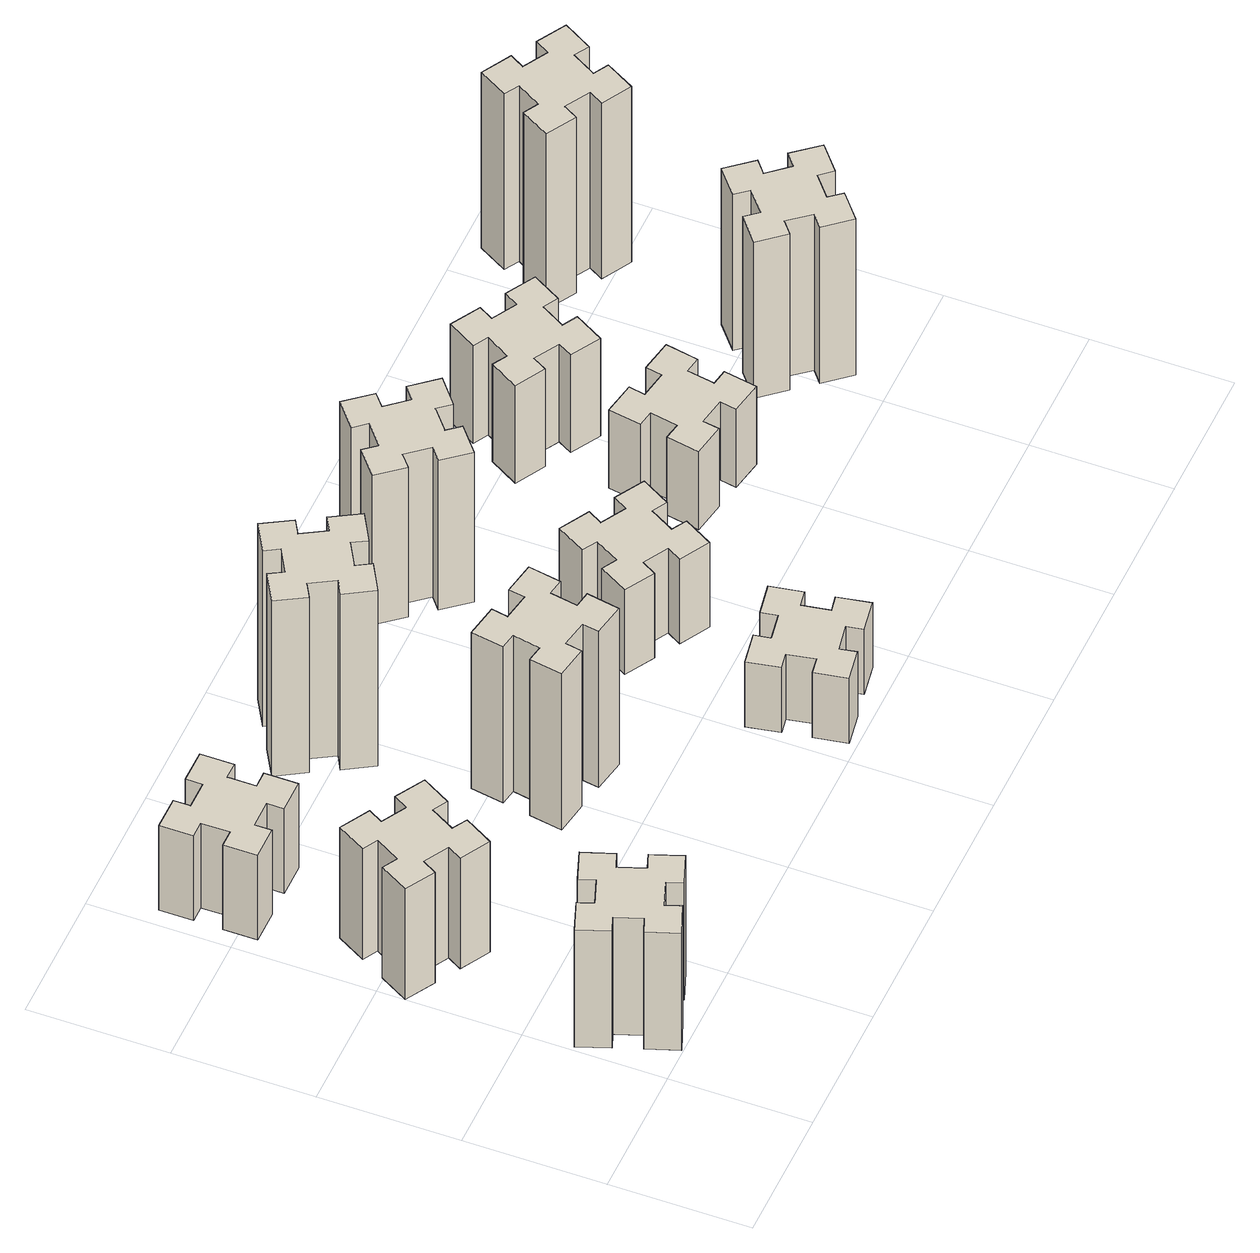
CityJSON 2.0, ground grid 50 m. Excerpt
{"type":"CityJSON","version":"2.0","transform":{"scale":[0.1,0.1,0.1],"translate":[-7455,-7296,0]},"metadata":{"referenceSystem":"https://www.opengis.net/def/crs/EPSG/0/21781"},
"CityObjects":{
"building1":{"type":"Building","attributes":{"class":"1000","function":"1000","usage":"1000","yearOfConstruction":2016,"roofType":"1000","measuredHeight":54,"storeysAboveGround":30,"storeysBelowGround":0},"geometry":[{"type":"Solid","lod":"1","boundaries":[[[[0,1,2,3,4,5,6,7,8,9,10,11,12,13,14,15,16,17,18,19]],[[17,16,20,21]],[[16,15,22,20]],[[15,14,23,22]],[[14,13,24,23]],[[13,12,25,24]],[[12,11,26,25]],[[11,10,27,26]],[[10,9,28,27]],[[9,8,29,28]],[[8,7,30,29]],[[7,6,31,30]],[[6,5,32,31]],[[5,4,33,32]],[[4,3,34,33]],[[3,2,35,34]],[[2,1,36,35]],[[1,0,37,36]],[[0,19,38,37]],[[19,18,39,38]],[[18,17,21,39]],[[24,25,26,27,28,29,30,31,32,33,34,35,36,37,38,39,21,20,22,23]]]]}]},
"building2":{"type":"Building","attributes":{"class":"1000","function":"1000","usage":"1000","yearOfConstruction":2016,"roofType":"1000","measuredHeight":51,"storeysAboveGround":30,"storeysBelowGround":0},"geometry":[{"type":"Solid","lod":"1","boundaries":[[[[40,41,42,43,44,45,46,47,48,49,50,51,52,53,54,55,56,57,58,59]],[[57,56,60,61]],[[56,55,62,60]],[[55,54,63,62]],[[54,53,64,63]],[[53,52,65,64]],[[52,51,66,65]],[[51,50,67,66]],[[50,49,68,67]],[[49,48,69,68]],[[48,47,70,69]],[[47,46,71,70]],[[46,45,72,71]],[[45,44,73,72]],[[44,43,74,73]],[[43,42,75,74]],[[42,41,76,75]],[[41,40,77,76]],[[40,59,78,77]],[[59,58,79,78]],[[58,57,61,79]],[[64,65,66,67,68,69,70,71,72,73,74,75,76,77,78,79,61,60,62,63]]]]}]},
"building3":{"type":"Building","attributes":{"class":"1000","function":"1000","usage":"1000","yearOfConstruction":2016,"roofType":"1000","measuredHeight":39,"storeysAboveGround":30,"storeysBelowGround":0},"geometry":[{"type":"Solid","lod":"1","boundaries":[[[[80,81,82,83,84,85,86,87,88,89,90,91,92,93,94,95,96,97,98,99]],[[97,96,100,101]],[[96,95,102,100]],[[95,94,103,102]],[[94,93,104,103]],[[93,92,105,104]],[[92,91,106,105]],[[91,90,107,106]],[[90,89,108,107]],[[89,88,109,108]],[[88,87,110,109]],[[87,86,111,110]],[[86,85,112,111]],[[85,84,113,112]],[[84,83,114,113]],[[83,82,115,114]],[[82,81,116,115]],[[81,80,117,116]],[[80,99,118,117]],[[99,98,119,118]],[[98,97,101,119]],[[104,105,106,107,108,109,110,111,112,113,114,115,116,117,118,119,101,100,102,103]]]]}]},
"building4":{"type":"Building","attributes":{"class":"1000","function":"1000","usage":"1000","yearOfConstruction":2016,"roofType":"1000","measuredHeight":72,"storeysAboveGround":30,"storeysBelowGround":0},"geometry":[{"type":"Solid","lod":"1","boundaries":[[[[120,121,122,123,124,125,126,127,128,129,130,131,132,133,134,135,136,137,138,139]],[[137,136,140,141]],[[136,135,142,140]],[[135,134,143,142]],[[134,133,144,143]],[[133,132,145,144]],[[132,131,146,145]],[[131,130,147,146]],[[130,129,148,147]],[[129,128,149,148]],[[128,127,150,149]],[[127,126,151,150]],[[126,125,152,151]],[[125,124,153,152]],[[124,123,154,153]],[[123,122,155,154]],[[122,121,156,155]],[[121,120,157,156]],[[120,139,158,157]],[[139,138,159,158]],[[138,137,141,159]],[[144,145,146,147,148,149,150,151,152,153,154,155,156,157,158,159,141,140,142,143]]]]}]},
"building5":{"type":"Building","attributes":{"class":"1000","function":"1000","usage":"1000","yearOfConstruction":2016,"roofType":"1000","measuredHeight":81,"storeysAboveGround":30,"storeysBelowGround":0},"geometry":[{"type":"Solid","lod":"1","boundaries":[[[[160,161,162,163,164,165,166,167,168,169,170,171,172,173,174,175,176,177,178,179]],[[177,176,180,181]],[[176,175,182,180]],[[175,174,183,182]],[[174,173,184,183]],[[173,172,185,184]],[[172,171,186,185]],[[171,170,187,186]],[[170,169,188,187]],[[169,168,189,188]],[[168,167,190,189]],[[167,166,191,190]],[[166,165,192,191]],[[165,164,193,192]],[[164,163,194,193]],[[163,162,195,194]],[[162,161,196,195]],[[161,160,197,196]],[[160,179,198,197]],[[179,178,199,198]],[[178,177,181,199]],[[184,185,186,187,188,189,190,191,192,193,194,195,196,197,198,199,181,180,182,183]]]]}]},
"building6":{"type":"Building","attributes":{"class":"1000","function":"1000","usage":"1000","yearOfConstruction":2016,"roofType":"1000","measuredHeight":30,"storeysAboveGround":30,"storeysBelowGround":0},"geometry":[{"type":"Solid","lod":"1","boundaries":[[[[200,201,202,203,204,205,206,207,208,209,210,211,212,213,214,215,216,217,218,219]],[[217,216,220,221]],[[216,215,222,220]],[[215,214,223,222]],[[214,213,224,223]],[[213,212,225,224]],[[212,211,226,225]],[[211,210,227,226]],[[210,209,228,227]],[[209,208,229,228]],[[208,207,230,229]],[[207,206,231,230]],[[206,205,232,231]],[[205,204,233,232]],[[204,203,234,233]],[[203,202,235,234]],[[202,201,236,235]],[[201,200,237,236]],[[200,219,238,237]],[[219,218,239,238]],[[218,217,221,239]],[[224,225,226,227,228,229,230,231,232,233,234,235,236,237,238,239,221,220,222,223]]]]}]},
"building7":{"type":"Building","attributes":{"class":"1000","function":"1000","usage":"1000","yearOfConstruction":2016,"roofType":"1000","measuredHeight":39,"storeysAboveGround":30,"storeysBelowGround":0},"geometry":[{"type":"Solid","lod":"1","boundaries":[[[[240,241,242,243,244,245,246,247,248,249,250,251,252,253,254,255,256,257,258,259]],[[257,256,260,261]],[[256,255,262,260]],[[255,254,263,262]],[[254,253,264,263]],[[253,252,265,264]],[[252,251,266,265]],[[251,250,267,266]],[[250,249,268,267]],[[249,248,269,268]],[[248,247,270,269]],[[247,246,271,270]],[[246,245,272,271]],[[245,244,273,272]],[[244,243,274,273]],[[243,242,275,274]],[[242,241,276,275]],[[241,240,277,276]],[[240,259,278,277]],[[259,258,279,278]],[[258,257,261,279]],[[264,265,266,267,268,269,270,271,272,273,274,275,276,277,278,279,261,260,262,263]]]]}]},
"building8":{"type":"Building","attributes":{"class":"1000","function":"1000","usage":"1000","yearOfConstruction":2016,"roofType":"1000","measuredHeight":69,"storeysAboveGround":30,"storeysBelowGround":0},"geometry":[{"type":"Solid","lod":"1","boundaries":[[[[280,281,282,283,284,285,286,287,288,289,290,291,292,293,294,295,296,297,298,299]],[[297,296,300,301]],[[296,295,302,300]],[[295,294,303,302]],[[294,293,304,303]],[[293,292,305,304]],[[292,291,306,305]],[[291,290,307,306]],[[290,289,308,307]],[[289,288,309,308]],[[288,287,310,309]],[[287,286,311,310]],[[286,285,312,311]],[[285,284,313,312]],[[284,283,314,313]],[[283,282,315,314]],[[282,281,316,315]],[[281,280,317,316]],[[280,299,318,317]],[[299,298,319,318]],[[298,297,301,319]],[[304,305,306,307,308,309,310,311,312,313,314,315,316,317,318,319,301,300,302,303]]]]}]},
"building9":{"type":"Building","attributes":{"class":"1000","function":"1000","usage":"1000","yearOfConstruction":2016,"roofType":"1000","measuredHeight":36,"storeysAboveGround":30,"storeysBelowGround":0},"geometry":[{"type":"Solid","lod":"1","boundaries":[[[[320,321,322,323,324,325,326,327,328,329,330,331,332,333,334,335,336,337,338,339]],[[337,336,340,341]],[[336,335,342,340]],[[335,334,343,342]],[[334,333,344,343]],[[333,332,345,344]],[[332,331,346,345]],[[331,330,347,346]],[[330,329,348,347]],[[329,328,349,348]],[[328,327,350,349]],[[327,326,351,350]],[[326,325,352,351]],[[325,324,353,352]],[[324,323,354,353]],[[323,322,355,354]],[[322,321,356,355]],[[321,320,357,356]],[[320,339,358,357]],[[339,338,359,358]],[[338,337,341,359]],[[344,345,346,347,348,349,350,351,352,353,354,355,356,357,358,359,341,340,342,343]]]]}]},
"building10":{"type":"Building","attributes":{"class":"1000","function":"1000","usage":"1000","yearOfConstruction":2016,"roofType":"1000","measuredHeight":45,"storeysAboveGround":30,"storeysBelowGround":0},"geometry":[{"type":"Solid","lod":"1","boundaries":[[[[360,361,362,363,364,365,366,367,368,369,370,371,372,373,374,375,376,377,378,379]],[[377,376,380,381]],[[376,375,382,380]],[[375,374,383,382]],[[374,373,384,383]],[[373,372,385,384]],[[372,371,386,385]],[[371,370,387,386]],[[370,369,388,387]],[[369,368,389,388]],[[368,367,390,389]],[[367,366,391,390]],[[366,365,392,391]],[[365,364,393,392]],[[364,363,394,393]],[[363,362,395,394]],[[362,361,396,395]],[[361,360,397,396]],[[360,379,398,397]],[[379,378,399,398]],[[378,377,381,399]],[[384,385,386,387,388,389,390,391,392,393,394,395,396,397,398,399,381,380,382,383]]]]}]},
"building11":{"type":"Building","attributes":{"class":"1000","function":"1000","usage":"1000","yearOfConstruction":2016,"roofType":"1000","measuredHeight":72,"storeysAboveGround":30,"storeysBelowGround":0},"geometry":[{"type":"Solid","lod":"1","boundaries":[[[[400,401,402,403,404,405,406,407,408,409,410,411,412,413,414,415,416,417,418,419]],[[417,416,420,421]],[[416,415,422,420]],[[415,414,423,422]],[[414,413,424,423]],[[413,412,425,424]],[[412,411,426,425]],[[411,410,427,426]],[[410,409,428,427]],[[409,408,429,428]],[[408,407,430,429]],[[407,406,431,430]],[[406,405,432,431]],[[405,404,433,432]],[[404,403,434,433]],[[403,402,435,434]],[[402,401,436,435]],[[401,400,437,436]],[[400,419,438,437]],[[419,418,439,438]],[[418,417,421,439]],[[424,425,426,427,428,429,430,431,432,433,434,435,436,437,438,439,421,420,422,423]]]]}]},
"building12":{"type":"Building","attributes":{"class":"1000","function":"1000","usage":"1000","yearOfConstruction":2016,"roofType":"1000","measuredHeight":81,"storeysAboveGround":30,"storeysBelowGround":0},"geometry":[{"type":"Solid","lod":"1","boundaries":[[[[440,441,442,443,444,445,446,447,448,449,450,451,452,453,454,455,456,457,458,459]],[[457,456,460,461]],[[456,455,462,460]],[[455,454,463,462]],[[454,453,464,463]],[[453,452,465,464]],[[452,451,466,465]],[[451,450,467,466]],[[450,449,468,467]],[[449,448,469,468]],[[448,447,470,469]],[[447,446,471,470]],[[446,445,472,471]],[[445,444,473,472]],[[444,443,474,473]],[[443,442,475,474]],[[442,441,476,475]],[[441,440,477,476]],[[440,459,478,477]],[[459,458,479,478]],[[458,457,461,479]],[[464,465,466,467,468,469,470,471,472,473,474,475,476,477,478,479,461,460,462,463]]]]}]}
},
"vertices":[
[226,105,0],[320,139,0],[340,83,0],[453,124,0],[412,237,0],[356,216,0],[322,310,0],[378,330,0],[337,443,0],[224,402,0],[245,346,0],[151,312,0],[130,368,0],[17,327,0],[59,214,0],[115,235,0],[149,141,0],[93,120,0],[134,7,0],[247,49,0],[149,141,540],[93,120,540],[115,235,540],[59,214,540],[17,327,540],[130,368,540],[151,312,540],[245,346,540],[224,402,540],[337,443,540],[378,330,540],[322,310,540],[356,216,540],[412,237,540],[453,124,540],[340,83,540],[320,139,540],[226,105,540],[247,49,540],[134,7,540],
[306,867,0],[356,954,0],[408,924,0],[468,1028,0],[364,1088,0],[334,1036,0],[247,1086,0],[277,1138,0],[173,1198,0],[113,1094,0],[165,1064,0],[115,977,0],[63,1007,0],[3,903,0],[107,843,0],[137,895,0],[224,845,0],[194,793,0],[298,733,0],[358,837,0],[224,845,510],[194,793,510],[137,895,510],[107,843,510],[3,903,510],[63,1007,510],[115,977,510],[165,1064,510],[113,1094,510],[173,1198,510],[277,1138,510],[247,1086,510],[334,1036,510],[364,1088,510],[468,1028,510],[408,924,510],[356,954,510],[306,867,510],[358,837,510],[298,733,510],
[125,1655,0],[125,1555,0],[65,1555,0],[65,1435,0],[185,1435,0],[185,1495,0],[285,1495,0],[285,1435,0],[405,1435,0],[405,1555,0],[345,1555,0],[345,1655,0],[405,1655,0],[405,1775,0],[285,1775,0],[285,1715,0],[185,1715,0],[185,1775,0],[65,1775,0],[65,1655,0],[185,1715,390],[185,1775,390],[285,1715,390],[285,1775,390],[405,1775,390],[405,1655,390],[345,1655,390],[345,1555,390],[405,1555,390],[405,1435,390],[285,1435,390],[285,1495,390],[185,1495,390],[185,1435,390],[65,1435,390],[65,1555,390],[125,1555,390],[125,1655,390],[65,1655,390],[65,1775,390],
[1175,797,0],[1192,895,0],[1251,885,0],[1272,1003,0],[1154,1024,0],[1144,965,0],[1045,982,0],[1056,1041,0],[937,1062,0],[917,944,0],[976,934,0],[958,835,0],[899,846,0],[878,727,0],[997,707,0],[1007,766,0],[1105,748,0],[1095,689,0],[1213,668,0],[1234,787,0],[1105,748,720],[1095,689,720],[1007,766,720],[997,707,720],[878,727,720],[899,846,720],[958,835,720],[976,934,720],[917,944,720],[937,1062,720],[1056,1041,720],[1045,982,720],[1144,965,720],[1154,1024,720],[1272,1003,720],[1251,885,720],[1192,895,720],[1175,797,720],[1234,787,720],[1213,668,720],
[1096,1617,0],[1046,1704,0],[1098,1734,0],[1038,1838,0],[934,1778,0],[964,1726,0],[877,1676,0],[847,1728,0],[743,1668,0],[803,1564,0],[855,1594,0],[905,1507,0],[853,1477,0],[913,1373,0],[1017,1433,0],[987,1485,0],[1074,1535,0],[1104,1483,0],[1208,1543,0],[1148,1647,0],[1074,1535,810],[1104,1483,810],[987,1485,810],[1017,1433,810],[913,1373,810],[853,1477,810],[905,1507,810],[855,1594,810],[803,1564,810],[743,1668,810],[847,1728,810],[877,1676,810],[964,1726,810],[934,1778,810],[1038,1838,810],[1098,1734,810],[1046,1704,810],[1096,1617,810],[1148,1647,810],[1208,1543,810],
[1832,195,0],[1815,294,0],[1874,304,0],[1853,422,0],[1735,401,0],[1745,342,0],[1647,325,0],[1637,384,0],[1518,363,0],[1539,245,0],[1598,255,0],[1616,157,0],[1557,147,0],[1577,28,0],[1696,49,0],[1685,108,0],[1784,126,0],[1794,67,0],[1912,87,0],[1891,206,0],[1784,126,300],[1794,67,300],[1685,108,300],[1696,49,300],[1577,28,300],[1557,147,300],[1616,157,300],[1598,255,300],[1539,245,300],[1518,363,300],[1637,384,300],[1647,325,300],[1745,342,300],[1735,401,300],[1853,422,300],[1874,304,300],[1815,294,300],[1832,195,300],[1891,206,300],[1912,87,300],
[1886,767,0],[1936,854,0],[1988,824,0],[2048,928,0],[1944,988,0],[1914,936,0],[1827,986,0],[1857,1038,0],[1753,1098,0],[1693,994,0],[1745,964,0],[1695,877,0],[1643,907,0],[1583,803,0],[1687,743,0],[1717,795,0],[1804,745,0],[1774,693,0],[1878,633,0],[1938,737,0],[1804,745,390],[1774,693,390],[1717,795,390],[1687,743,390],[1583,803,390],[1643,907,390],[1695,877,390],[1745,964,390],[1693,994,390],[1753,1098,390],[1857,1038,390],[1827,986,390],[1914,936,390],[1944,988,390],[2048,928,390],[1988,824,390],[1936,854,390],[1886,767,390],[1938,737,390],[1878,633,390],
[1748,1489,0],[1824,1553,0],[1863,1507,0],[1955,1584,0],[1878,1676,0],[1832,1638,0],[1767,1714,0],[1813,1753,0],[1736,1845,0],[1644,1768,0],[1683,1722,0],[1606,1657,0],[1568,1703,0],[1476,1626,0],[1553,1534,0],[1599,1573,0],[1663,1496,0],[1617,1458,0],[1694,1366,0],[1786,1443,0],[1663,1496,690],[1617,1458,690],[1599,1573,690],[1553,1534,690],[1476,1626,690],[1568,1703,690],[1606,1657,690],[1683,1722,690],[1644,1768,690],[1736,1845,690],[1813,1753,690],[1767,1714,690],[1832,1638,690],[1878,1676,690],[1955,1584,690],[1863,1507,690],[1824,1553,690],[1748,1489,690],[1786,1443,690],[1694,1366,690],
[2524,1065,0],[2425,1082,0],[2436,1141,0],[2317,1162,0],[2297,1044,0],[2356,1034,0],[2338,935,0],[2279,946,0],[2258,827,0],[2377,807,0],[2387,866,0],[2485,848,0],[2475,789,0],[2593,768,0],[2614,887,0],[2555,897,0],[2572,995,0],[2631,985,0],[2652,1103,0],[2534,1124,0],[2572,995,360],[2631,985,360],[2555,897,360],[2614,887,360],[2593,768,360],[2475,789,360],[2485,848,360],[2387,866,360],[2377,807,360],[2258,827,360],[2279,946,360],[2338,935,360],[2356,1034,360],[2297,1044,360],[2317,1162,360],[2436,1141,360],[2425,1082,360],[2524,1065,360],[2534,1124,360],[2652,1103,360],
[2357,1435,0],[2444,1385,0],[2414,1333,0],[2518,1273,0],[2578,1377,0],[2526,1407,0],[2576,1494,0],[2628,1464,0],[2688,1568,0],[2584,1628,0],[2554,1576,0],[2467,1626,0],[2497,1678,0],[2393,1738,0],[2333,1634,0],[2385,1604,0],[2335,1517,0],[2283,1547,0],[2223,1443,0],[2327,1383,0],[2335,1517,450],[2283,1547,450],[2385,1604,450],[2333,1634,450],[2393,1738,450],[2497,1678,450],[2467,1626,450],[2554,1576,450],[2584,1628,450],[2688,1568,450],[2628,1464,450],[2576,1494,450],[2526,1407,450],[2578,1377,450],[2518,1273,450],[2414,1333,450],[2444,1385,450],[2357,1435,450],[2327,1383,450],[2223,1443,450],
[2979,833,0],[3043,756,0],[2997,718,0],[3074,626,0],[3166,703,0],[3128,749,0],[3204,813,0],[3243,767,0],[3335,844,0],[3258,936,0],[3212,898,0],[3147,974,0],[3193,1013,0],[3116,1105,0],[3024,1028,0],[3063,982,0],[2986,917,0],[2948,963,0],[2856,886,0],[2933,794,0],[2986,917,720],[2948,963,720],[3063,982,720],[3024,1028,720],[3116,1105,720],[3193,1013,720],[3147,974,720],[3212,898,720],[3258,936,720],[3335,844,720],[3243,767,720],[3204,813,720],[3128,749,720],[3166,703,720],[3074,626,720],[2997,718,720],[3043,756,720],[2979,833,720],[2933,794,720],[2856,886,720],
[3097,1635,0],[3184,1585,0],[3154,1533,0],[3258,1473,0],[3318,1577,0],[3266,1607,0],[3316,1694,0],[3368,1664,0],[3428,1768,0],[3324,1828,0],[3294,1776,0],[3207,1826,0],[3237,1878,0],[3133,1938,0],[3073,1834,0],[3125,1804,0],[3075,1717,0],[3023,1747,0],[2963,1643,0],[3067,1583,0],[3075,1717,810],[3023,1747,810],[3125,1804,810],[3073,1834,810],[3133,1938,810],[3237,1878,810],[3207,1826,810],[3294,1776,810],[3324,1828,810],[3428,1768,810],[3368,1664,810],[3316,1694,810],[3266,1607,810],[3318,1577,810],[3258,1473,810],[3154,1533,810],[3184,1585,810],[3097,1635,810],[3067,1583,810],[2963,1643,810]
]}
